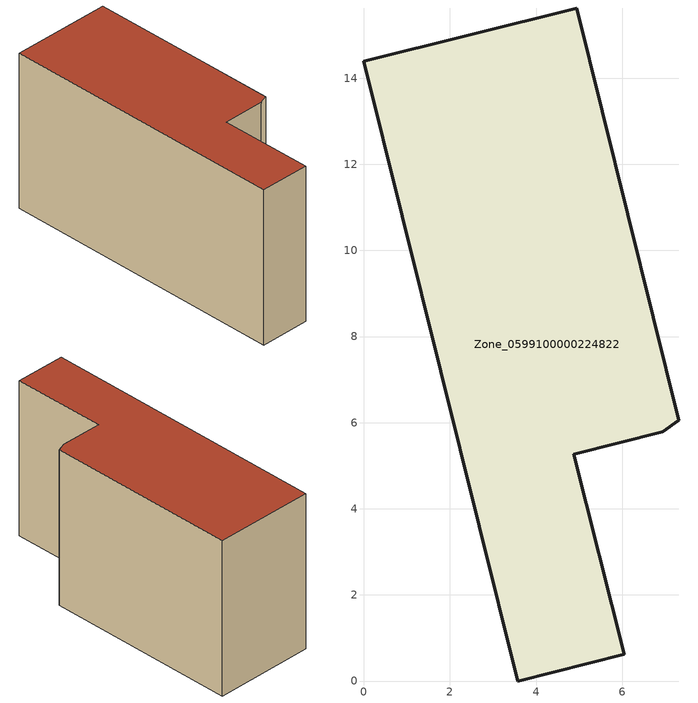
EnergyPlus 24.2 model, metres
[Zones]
Zone_0599100000224822
 floor ground (C_G): 4.94,15.63 7.31,6.05 6.94,5.79 4.88,5.27 6.05,0.62 3.58,0 0,14.39 z0
 wall outside (C_F): 3.58,0 6.05,0.62 4.88,5.27 6.94,5.79 7.31,6.05 4.94,15.63 0,14.39 3.58,0 z0:8.04
 roof outside (C_R): 7.31,6.05 4.94,15.63 0,14.39 3.58,0 6.05,0.62 4.88,5.27 6.94,5.79 z8.04
[BUILDING]
Pand.0599100000224822: North Axis=0; Terrain=City; Loads Convergence Tolerance Value=0.04; Temperature Convergence Tolerance Value=0.4; Solar Distribution=FullExterior; Maximum Number of Warmup Days=25; Minimum Number of Warmup Days=1
[Site:Location]
Rotterdam.The.Hague.AP_ZH_NLD Design_Conditions: Latitude=51.96; Longitude=4.45; Time Zone=1; Elevation=-4.5
[SITE:GROUNDTEMPERATURE:BUILDINGSURFACE]
18, 18, 18, 18, 18, 18, 18, 18, 18, 18, 18, 18
[MATERIAL] Thermal Absorptance=0.9; Solar Absorptance=0.7; Visible Absorptance=0.7
Name | Roughness | Thickness | Conductivity | Density | Specific Heat
G.TI.1975-1991 | MediumSmooth | 0.15 | 0.288461 | 540 | 1210
F.TI.1975-1991 | Rough | 0.3 | 0.230769 | 1920 | 840
R.TI.1975-1991 | MediumRough | 0.2 | 0.153846 | 1500 | 1000
[CONSTRUCTION]
C_G: G.TI.1975-1991
C_F: F.TI.1975-1991
C_R: R.TI.1975-1991
[ZONE]
Zone_0599100000224822: Type=1; Multiplier=1; Ceiling Height=Autocalculate; Volume=Autocalculate; Floor Area=autocalculate; Part of Total Floor Area=Yes
[ZONEINFILTRATION:DESIGNFLOWRATE]
Infil_Zone_0599100000224822: Zone or ZoneList or Space or SpaceList=Zone_0599100000224822; Schedule=AlwaysOn; Design Flow Rate Calculation Method=Flow/Area; Flow Rate per Floor Area=0.003; Constant Term Coefficient=1; Temperature Term Coefficient=0; Velocity Term Coefficient=0; Velocity Squared Term Coefficient=0
[HVACTEMPLATE:ZONE:IDEALLOADSAIRSYSTEM]
Zone_0599100000224822: Maximum Heating Supply Air Temperature=50; Minimum Cooling Supply Air Temperature=13; Maximum Heating Supply Air Humidity Ratio=0.0156; Minimum Cooling Supply Air Humidity Ratio=0.0077; Heating Limit=NoLimit; Cooling Limit=NoLimit; Dehumidification Control Type=ConstantSensibleHeatRatio; Cooling Sensible Heat Ratio=0.7; Dehumidification Setpoint=60; Humidification Control Type=None; Humidification Setpoint=30; Outdoor Air Method=None; Outdoor Air Flow Rate per Person=0.00944; Outdoor Air Flow Rate per Zone Floor Area=0; Outdoor Air Flow Rate per Zone=0; Demand Controlled Ventilation Type=None; Outdoor Air Economizer Type=NoEconomizer; Heat Recovery Type=None; Sensible Heat Recovery Effectiveness=0.7; Latent Heat Recovery Effectiveness=0.65
[ZONECONTROL:THERMOSTAT]
ThermostatControl_Zone_0599100000224822: Zone or ZoneList=Zone_0599100000224822; Control Type Schedule=DualSetpointControlType; Control 1=Thermostat_Zone_0599100000224822; Temperature Difference Between Cutout And Setpoint=0
[THERMOSTATSETPOINT:DUALSETPOINT]
Thermostat_Zone_0599100000224822: Heating Setpoint Temperature Schedule=HeatingSetpoint_Zone_0599100000224822; Cooling Setpoint Temperature Schedule=CoolingSetpoint_Zone_0599100000224822
[SCHEDULE:COMPACT]
HeatingSetpoint_Zone_0599100000224822: Through: 12/31, For: AllDays, Until: 24:00, 21
CoolingSetpoint_Zone_0599100000224822: Through: 12/31, For: AllDays, Until: 24:00, 24
DualSetpointControlType: Through: 12/31, For: AllDays, Until: 24:00, 4
AlwaysOn: Through: 12/31, For: AllDays, Until: 24:00, 1
